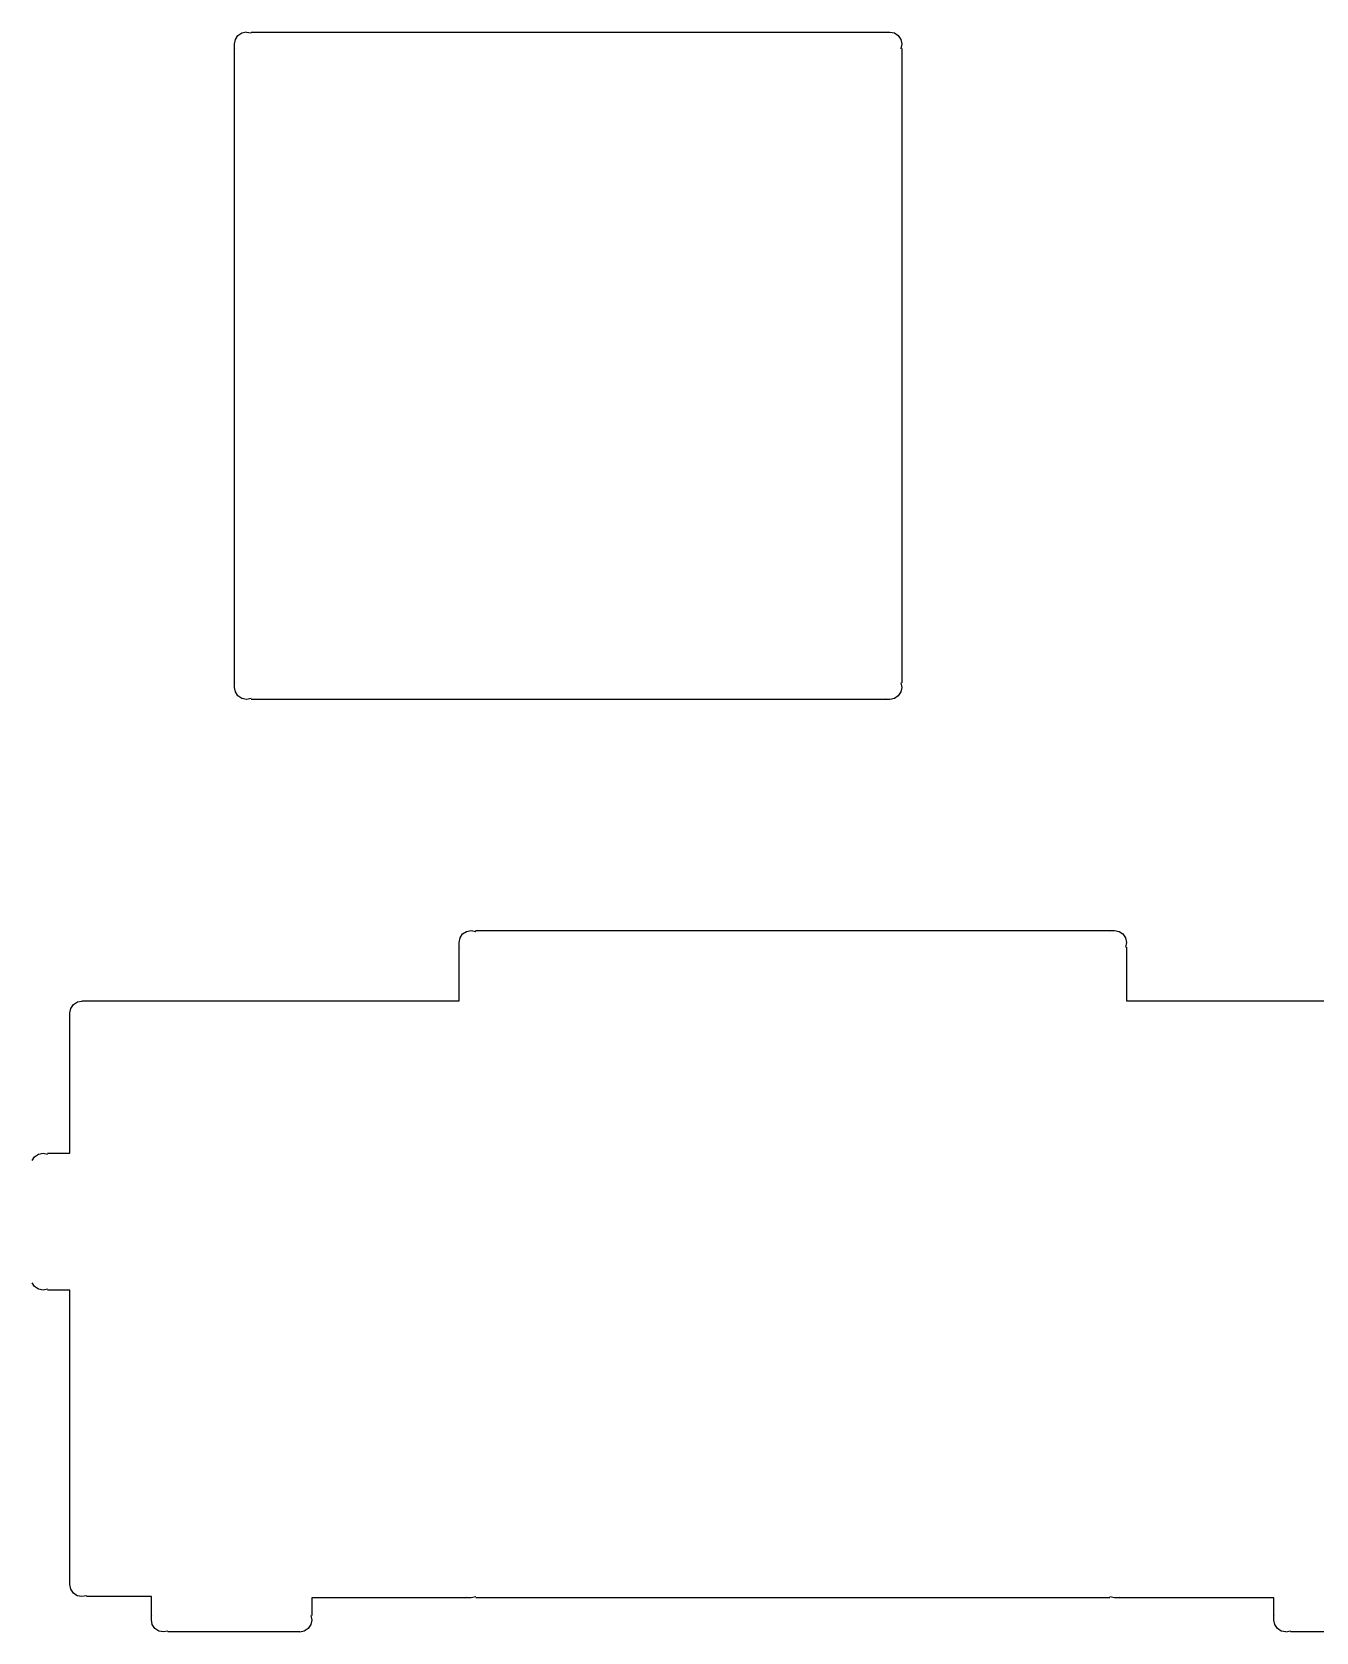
# Model space of a CAD drawing. Extents: x 55 to 248, y -167 to -34.
# Drawn here: x 110.08 to 137.3, y -139.56 to -105.64 of the extents above; entities that cross this region are included whole.
import ezdxf

# ---------------------------------------------------------------- set-up
doc = ezdxf.new("R2010")
doc.units = 0
doc.layers.add('Part__Feature1502', color=7, linetype='CONTINUOUS')

msp = doc.modelspace()

# ---------------------------------------------------------------- linework, layer by layer
at = {"layer": 'Part__Feature1502'}
for p, q in [((114.369, -105.891), (114.388, -105.794)), ((114.369, -105.891, 1.58), (114.388, -105.794, 1.58)), ((114.369, -105.891, 1.58), (114.388, -105.794, 1.58)), ((114.369, -105.891), (114.388, -105.794)), ((114.388, -105.794), (114.443, -105.712)), ((114.388, -105.794, 1.58), (114.443, -105.712, 1.58)), ((114.388, -105.794, 1.58), (114.443, -105.712, 1.58)), ((114.388, -105.794), (114.443, -105.712)), ((114.388, -105.794), (114.388, -105.794, 1.58)), ((114.388, -105.794), (114.388, -105.794, 1.58)), ((114.443, -105.712), (114.526, -105.657)), ((114.443, -105.712, 1.58), (114.526, -105.657, 1.58)), ((114.443, -105.712, 1.58), (114.526, -105.657, 1.58)), ((114.443, -105.712), (114.526, -105.657)), ((114.443, -105.712), (114.443, -105.712, 1.58)), ((114.443, -105.712), (114.443, -105.712, 1.58)), ((114.526, -105.657), (114.623, -105.637)), ((114.526, -105.657, 1.58), (114.623, -105.637, 1.58)), ((114.526, -105.657, 1.58), (114.623, -105.637, 1.58)), ((114.526, -105.657), (114.623, -105.637)), ((114.526, -105.657), (114.526, -105.657, 1.58)), ((114.526, -105.657), (114.526, -105.657, 1.58)), ((114.623, -105.638), (114.72, -105.657)), ((114.623, -105.638, 1.58), (114.724, -105.658, 1.58)), ((114.623, -105.638), (114.623, -105.638, 1.58)), ((114.623, -105.638), (114.623, -105.638, 1.58)), ((114.623, -105.638, 1.58), (114.724, -105.658, 1.58)), ((114.623, -105.638), (114.72, -105.657)), ((114.72, -105.638), (128.168, -105.638)), ((114.72, -105.638), (128.168, -105.638)), ((114.72, -105.657), (114.72, -105.657, 1.58)), ((114.72, -105.657), (114.72, -105.657, 1.58)), ((114.724, -105.638, 1.58), (128.168, -105.638, 1.58)), ((114.724, -105.638, 1.58), (128.168, -105.638, 1.58)), ((128.168, -105.638), (128.265, -105.638)), ((128.168, -105.638, 1.58), (128.265, -105.638, 1.58)), ((128.168, -105.638), (128.265, -105.638)), ((128.168, -105.638, 1.58), (128.265, -105.638, 1.58)), ((128.168, -105.657), (128.168, -105.657, 1.58)), ((128.168, -105.657), (128.168, -105.657, 1.58)), ((128.265, -105.638), (128.362, -105.657)), ((128.265, -105.638, 1.58), (128.362, -105.657, 1.58)), ((128.265, -105.638), (128.265, -105.638, 1.58)), ((128.265, -105.638), (128.265, -105.638, 1.58)), ((128.265, -105.638, 1.58), (128.362, -105.657, 1.58)), ((128.265, -105.638), (128.362, -105.657)), ((128.362, -105.657), (128.444, -105.712)), ((128.362, -105.657, 1.58), (128.444, -105.712, 1.58)), ((128.362, -105.657), (128.362, -105.657, 1.58)), ((128.362, -105.657), (128.362, -105.657, 1.58)), ((128.362, -105.657, 1.58), (128.444, -105.712, 1.58)), ((128.362, -105.657), (128.444, -105.712)), ((128.444, -105.712), (128.499, -105.794)), ((128.444, -105.712, 1.58), (128.499, -105.794, 1.58)), ((128.444, -105.712), (128.444, -105.712, 1.58)), ((128.444, -105.712), (128.444, -105.712, 1.58)), ((128.444, -105.712, 1.58), (128.499, -105.794, 1.58)), ((128.444, -105.712), (128.499, -105.794)), ((128.499, -105.794), (128.519, -105.891)), ((128.499, -105.794, 1.58), (128.519, -105.891, 1.58)), ((128.499, -105.794), (128.499, -105.794, 1.58)), ((128.499, -105.794), (128.499, -105.794, 1.58)), ((128.499, -105.794, 1.58), (128.519, -105.891, 1.58)), ((128.499, -105.794), (128.519, -105.891)), ((114.369, -105.989), (114.369, -105.891)), ((114.369, -105.989, 1.58), (114.369, -105.891, 1.58)), ((114.369, -105.989), (114.369, -105.891)), ((114.369, -105.989, 1.58), (114.369, -105.891, 1.58)), ((114.369, -105.891), (114.369, -105.891, 1.58)), ((114.369, -105.891), (114.369, -105.891, 1.58)), ((114.369, -119.436), (114.369, -105.989)), ((114.369, -119.432, 1.58), (114.369, -105.989, 1.58)), ((114.369, -119.436), (114.369, -105.989)), ((114.369, -119.432, 1.58), (114.369, -105.989, 1.58)), ((114.388, -105.989), (114.388, -105.989, 1.58)), ((114.388, -105.989), (114.388, -105.989, 1.58)), ((128.519, -105.891), (128.499, -105.989)), ((128.519, -105.891, 1.58), (128.499, -105.993, 1.58)), ((128.519, -105.891, 1.58), (128.499, -105.993, 1.58)), ((128.519, -105.891), (128.499, -105.989)), ((128.499, -105.989), (128.499, -105.989, 1.58)), ((128.499, -105.989), (128.499, -105.989, 1.58)), ((128.519, -105.891), (128.519, -105.891, 1.58)), ((128.519, -105.891), (128.519, -105.891, 1.58)), ((128.519, -105.989), (128.519, -119.436)), ((128.519, -105.989), (128.519, -119.436)), ((128.519, -105.993, 1.58), (128.519, -119.436, 1.58)), ((128.519, -105.993, 1.58), (128.519, -119.436, 1.58)), ((114.369, -119.534, 1.58), (114.369, -119.432, 1.58)), ((114.369, -119.534, 1.58), (114.369, -119.432, 1.58)), ((114.369, -119.534), (114.369, -119.436)), ((114.369, -119.534), (114.369, -119.436)), ((114.388, -119.631), (114.369, -119.534)), ((114.388, -119.631, 1.58), (114.369, -119.534, 1.58)), ((114.388, -119.631, 1.58), (114.369, -119.534, 1.58)), ((114.369, -119.534), (114.369, -119.534, 1.58)), ((114.388, -119.631), (114.369, -119.534)), ((114.369, -119.534), (114.369, -119.534, 1.58)), ((114.388, -119.436), (114.388, -119.436, 1.58)), ((114.388, -119.436), (114.388, -119.436, 1.58)), ((114.443, -119.713), (114.388, -119.631)), ((114.443, -119.713, 1.58), (114.388, -119.631, 1.58)), ((114.443, -119.713, 1.58), (114.388, -119.631, 1.58)), ((114.388, -119.631), (114.388, -119.631, 1.58)), ((114.443, -119.713), (114.388, -119.631)), ((114.388, -119.631), (114.388, -119.631, 1.58)), ((114.526, -119.768), (114.443, -119.713)), ((114.526, -119.768, 1.58), (114.443, -119.713, 1.58)), ((114.526, -119.768, 1.58), (114.443, -119.713, 1.58)), ((114.443, -119.713), (114.443, -119.713, 1.58)), ((114.526, -119.768), (114.443, -119.713)), ((114.443, -119.713), (114.443, -119.713, 1.58)), ((128.444, -119.713), (128.362, -119.768)), ((128.444, -119.713, 1.58), (128.362, -119.768, 1.58)), ((128.444, -119.713, 1.58), (128.362, -119.768, 1.58)), ((128.444, -119.713), (128.362, -119.768)), ((128.499, -119.631), (128.444, -119.713)), ((128.499, -119.631, 1.58), (128.444, -119.713, 1.58)), ((128.499, -119.631, 1.58), (128.444, -119.713, 1.58)), ((128.499, -119.631), (128.444, -119.713)), ((128.444, -119.713), (128.444, -119.713, 1.58)), ((128.444, -119.713), (128.444, -119.713, 1.58)), ((128.499, -119.436), (128.519, -119.534)), ((128.499, -119.436, 1.58), (128.519, -119.534, 1.58)), ((128.499, -119.436), (128.499, -119.436, 1.58)), ((128.499, -119.436), (128.499, -119.436, 1.58)), ((128.499, -119.436, 1.58), (128.519, -119.534, 1.58)), ((128.499, -119.436), (128.519, -119.534)), ((128.519, -119.534), (128.499, -119.631)), ((128.519, -119.534, 1.58), (128.499, -119.631, 1.58)), ((128.519, -119.534, 1.58), (128.499, -119.631, 1.58)), ((128.519, -119.534), (128.499, -119.631)), ((128.499, -119.631), (128.499, -119.631, 1.58)), ((128.499, -119.631), (128.499, -119.631, 1.58)), ((128.519, -119.534), (128.519, -119.534, 1.58)), ((128.519, -119.534), (128.519, -119.534, 1.58)), ((114.623, -119.787), (114.526, -119.768)), ((114.623, -119.787, 1.58), (114.526, -119.768, 1.58)), ((114.623, -119.787, 1.58), (114.526, -119.768, 1.58)), ((114.526, -119.768), (114.526, -119.768, 1.58)), ((114.623, -119.787), (114.526, -119.768)), ((114.526, -119.768), (114.526, -119.768, 1.58)), ((114.72, -119.768), (114.623, -119.788)), ((114.72, -119.768, 1.58), (114.623, -119.788, 1.58)), ((114.72, -119.768, 1.58), (114.623, -119.788, 1.58)), ((114.72, -119.768), (114.623, -119.788)), ((114.623, -119.787), (114.623, -119.787, 1.58)), ((114.623, -119.787), (114.623, -119.787, 1.58)), ((114.72, -119.768), (114.72, -119.768, 1.58)), ((114.72, -119.768), (114.72, -119.768, 1.58)), ((128.168, -119.787), (114.72, -119.787)), ((128.163, -119.787, 1.58), (114.72, -119.787, 1.58)), ((128.168, -119.787), (114.72, -119.787)), ((128.163, -119.787, 1.58), (114.72, -119.787, 1.58)), ((128.265, -119.787, 1.58), (128.163, -119.787, 1.58)), ((128.265, -119.787, 1.58), (128.163, -119.787, 1.58)), ((128.168, -119.768), (128.168, -119.768, 1.58)), ((128.168, -119.768), (128.168, -119.768, 1.58)), ((128.265, -119.787), (128.168, -119.787)), ((128.265, -119.787), (128.168, -119.787)), ((128.362, -119.768), (128.265, -119.788)), ((128.362, -119.768, 1.58), (128.265, -119.788, 1.58)), ((128.362, -119.768, 1.58), (128.265, -119.788, 1.58)), ((128.362, -119.768), (128.265, -119.788)), ((128.265, -119.787), (128.265, -119.787, 1.58)), ((128.265, -119.787), (128.265, -119.787, 1.58)), ((128.362, -119.768), (128.362, -119.768, 1.58)), ((128.362, -119.768), (128.362, -119.768, 1.58)), ((119.131, -124.942), (119.151, -124.844)), ((119.131, -124.942, 1.58), (119.151, -124.844, 1.58)), ((119.131, -124.942, 1.58), (119.151, -124.844, 1.58)), ((119.131, -124.942), (119.151, -124.844)), ((119.151, -124.844), (119.206, -124.762)), ((119.151, -124.844, 1.58), (119.206, -124.762, 1.58)), ((119.151, -124.844, 1.58), (119.206, -124.762, 1.58)), ((119.151, -124.844), (119.206, -124.762)), ((119.151, -124.844), (119.151, -124.844, 1.58)), ((119.151, -124.844), (119.151, -124.844, 1.58)), ((119.206, -124.762), (119.288, -124.707)), ((119.206, -124.762, 1.58), (119.288, -124.707, 1.58)), ((119.206, -124.762, 1.58), (119.288, -124.707, 1.58)), ((119.206, -124.762), (119.288, -124.707)), ((119.206, -124.762), (119.206, -124.762, 1.58)), ((119.206, -124.762), (119.206, -124.762, 1.58)), ((119.288, -124.707), (119.385, -124.687)), ((119.288, -124.707, 1.58), (119.385, -124.687, 1.58)), ((119.288, -124.707, 1.58), (119.385, -124.687, 1.58)), ((119.288, -124.707), (119.385, -124.687)), ((119.288, -124.707), (119.288, -124.707, 1.58)), ((119.288, -124.707), (119.288, -124.707, 1.58)), ((119.385, -124.688), (119.482, -124.707)), ((119.385, -124.688, 1.58), (119.487, -124.708, 1.58)), ((119.385, -124.688), (119.385, -124.688, 1.58)), ((119.385, -124.688), (119.385, -124.688, 1.58)), ((119.385, -124.688, 1.58), (119.487, -124.708, 1.58)), ((119.385, -124.688), (119.482, -124.707)), ((119.482, -124.688), (132.93, -124.688)), ((119.482, -124.688), (132.93, -124.688)), ((119.482, -124.707), (119.482, -124.707, 1.58)), ((119.482, -124.707), (119.482, -124.707, 1.58)), ((119.487, -124.688, 1.58), (132.93, -124.688, 1.58)), ((119.487, -124.688, 1.58), (132.93, -124.688, 1.58)), ((132.93, -124.688), (133.027, -124.688)), ((132.93, -124.688, 1.58), (133.027, -124.688, 1.58)), ((132.93, -124.688), (133.027, -124.688)), ((132.93, -124.688, 1.58), (133.027, -124.688, 1.58)), ((132.93, -124.707), (132.93, -124.707, 1.58)), ((132.93, -124.707), (132.93, -124.707, 1.58)), ((133.027, -124.688), (133.124, -124.707)), ((133.027, -124.688, 1.58), (133.124, -124.707, 1.58)), ((133.027, -124.688), (133.027, -124.688, 1.58)), ((133.027, -124.688), (133.027, -124.688, 1.58)), ((133.027, -124.688, 1.58), (133.124, -124.707, 1.58)), ((133.027, -124.688), (133.124, -124.707)), ((133.124, -124.707), (133.207, -124.762)), ((133.124, -124.707, 1.58), (133.207, -124.762, 1.58)), ((133.124, -124.707), (133.124, -124.707, 1.58)), ((133.124, -124.707), (133.124, -124.707, 1.58)), ((133.124, -124.707, 1.58), (133.207, -124.762, 1.58)), ((133.124, -124.707), (133.207, -124.762)), ((133.207, -124.762), (133.262, -124.844)), ((133.207, -124.762, 1.58), (133.262, -124.844, 1.58)), ((133.207, -124.762), (133.207, -124.762, 1.58)), ((133.207, -124.762), (133.207, -124.762, 1.58)), ((133.207, -124.762, 1.58), (133.262, -124.844, 1.58)), ((133.207, -124.762), (133.262, -124.844)), ((133.262, -124.844), (133.281, -124.942)), ((133.262, -124.844, 1.58), (133.281, -124.942, 1.58)), ((133.262, -124.844), (133.262, -124.844, 1.58)), ((133.262, -124.844), (133.262, -124.844, 1.58)), ((133.262, -124.844, 1.58), (133.281, -124.942, 1.58)), ((133.262, -124.844), (133.281, -124.942)), ((119.131, -125.039), (119.131, -124.942)), ((119.131, -125.039, 1.58), (119.131, -124.942, 1.58)), ((119.131, -125.039), (119.131, -124.942)), ((119.131, -125.039, 1.58), (119.131, -124.942, 1.58)), ((119.131, -124.942), (119.131, -124.942, 1.58)), ((119.131, -124.942), (119.131, -124.942, 1.58)), ((119.131, -126.182), (119.131, -125.039)), ((119.131, -126.182, 1.58), (119.131, -125.039, 1.58)), ((119.131, -126.182), (119.131, -125.039)), ((119.131, -126.182, 1.58), (119.131, -125.039, 1.58)), ((119.151, -125.039), (119.151, -125.039, 1.58)), ((119.151, -125.039), (119.151, -125.039, 1.58)), ((133.281, -124.942, 1.58), (133.261, -125.043, 1.58)), ((133.281, -124.942, 1.58), (133.261, -125.043, 1.58)), ((133.281, -124.942), (133.262, -125.039)), ((133.281, -124.942), (133.262, -125.039)), ((133.262, -125.039), (133.262, -125.039, 1.58)), ((133.262, -125.039), (133.262, -125.039, 1.58)), ((133.281, -124.942), (133.281, -124.942, 1.58)), ((133.281, -124.942), (133.281, -124.942, 1.58)), ((133.281, -125.039), (133.281, -126.182)), ((133.281, -125.039), (133.281, -126.182)), ((133.281, -125.043, 1.58), (133.281, -126.182, 1.58)), ((133.281, -125.043, 1.58), (133.281, -126.182, 1.58)), ((111.038, -126.203), (111.135, -126.184)), ((111.038, -126.203, 1.58), (111.135, -126.184, 1.58)), ((111.038, -126.203, 1.58), (111.135, -126.184, 1.58)), ((111.038, -126.203), (111.135, -126.184)), ((111.134, -126.184), (111.134, -126.184, 1.58)), ((111.134, -126.184), (111.134, -126.184, 1.58)), ((111.135, -126.182), (119.131, -126.182)), ((111.135, -126.182, 1.58), (119.131, -126.182, 1.58)), ((111.135, -126.182), (119.131, -126.182)), ((111.135, -126.182, 1.58), (119.131, -126.182, 1.58)), ((119.131, -126.182), (119.131, -126.182, 1.58)), ((119.131, -126.182), (119.131, -126.182, 1.58)), ((133.281, -126.182), (141.278, -126.182)), ((133.281, -126.182, 1.58), (141.278, -126.182, 1.58)), ((133.281, -126.182, 1.58), (133.281, -126.182)), ((133.281, -126.182), (141.278, -126.182)), ((133.281, -126.182, 1.58), (133.281, -126.182)), ((133.281, -126.182, 1.58), (141.278, -126.182, 1.58)), ((110.88, -126.437), (110.899, -126.339)), ((110.88, -126.437, 1.58), (110.899, -126.339, 1.58)), ((110.88, -126.437, 1.58), (110.899, -126.339, 1.58)), ((110.88, -126.437), (110.899, -126.339)), ((110.88, -129.412), (110.88, -126.437)), ((110.88, -129.412, 1.58), (110.88, -126.437, 1.58)), ((110.88, -129.412), (110.88, -126.437)), ((110.88, -129.412, 1.58), (110.88, -126.437, 1.58)), ((110.88, -126.438), (110.88, -126.438, 1.58)), ((110.88, -126.438), (110.88, -126.438, 1.58)), ((110.899, -126.341), (110.899, -126.341, 1.58)), ((110.899, -126.341), (110.899, -126.341, 1.58)), ((110.9, -126.34), (110.955, -126.257)), ((110.9, -126.34, 1.58), (110.955, -126.257, 1.58)), ((110.9, -126.34, 1.58), (110.955, -126.257, 1.58)), ((110.9, -126.34), (110.955, -126.257)), ((110.954, -126.258), (110.954, -126.258, 1.58)), ((110.954, -126.258), (110.954, -126.258, 1.58)), ((110.955, -126.258), (111.038, -126.203)), ((110.955, -126.258, 1.58), (111.038, -126.203, 1.58)), ((110.955, -126.258, 1.58), (111.038, -126.203, 1.58)), ((110.955, -126.258), (111.038, -126.203)), ((111.036, -126.203), (111.036, -126.203, 1.58)), ((111.036, -126.203), (111.036, -126.203, 1.58)), ((110.076, -129.568), (110.131, -129.486)), ((110.076, -129.568, 1.58), (110.131, -129.486, 1.58)), ((110.076, -129.568, 1.58), (110.131, -129.486, 1.58)), ((110.076, -129.568), (110.131, -129.486)), ((110.13, -129.486), (110.13, -129.486, 1.58)), ((110.13, -129.486), (110.13, -129.486, 1.58)), ((110.131, -129.486), (110.213, -129.431)), ((110.131, -129.486, 1.58), (110.213, -129.431, 1.58)), ((110.131, -129.486, 1.58), (110.213, -129.431, 1.58)), ((110.131, -129.486), (110.213, -129.431)), ((110.213, -129.431), (110.213, -129.431, 1.58)), ((110.213, -129.431), (110.213, -129.431, 1.58)), ((110.214, -129.431), (110.311, -129.412)), ((110.214, -129.431, 1.58), (110.311, -129.412, 1.58)), ((110.214, -129.431, 1.58), (110.311, -129.412, 1.58)), ((110.214, -129.431), (110.311, -129.412)), ((110.31, -129.412), (110.31, -129.412, 1.58)), ((110.31, -129.412), (110.31, -129.412, 1.58)), ((110.311, -129.412), (110.407, -129.431)), ((110.311, -129.412, 1.58), (110.407, -129.431, 1.58)), ((110.311, -129.412, 1.58), (110.407, -129.431, 1.58)), ((110.311, -129.412), (110.407, -129.431)), ((110.407, -129.412), (110.88, -129.412)), ((110.407, -129.412, 1.58), (110.88, -129.412, 1.58)), ((110.407, -129.412), (110.88, -129.412)), ((110.407, -129.412, 1.58), (110.88, -129.412, 1.58)), ((110.407, -129.431), (110.407, -129.431, 1.58)), ((110.407, -129.431), (110.407, -129.431, 1.58)), ((110.88, -129.412), (110.88, -129.412, 1.58)), ((110.88, -129.412), (110.88, -129.412, 1.58)), ((110.131, -132.238), (110.076, -132.156)), ((110.131, -132.238, 1.58), (110.076, -132.156, 1.58)), ((110.131, -132.238, 1.58), (110.076, -132.156, 1.58)), ((110.131, -132.238), (110.076, -132.156)), ((110.13, -132.238), (110.13, -132.238, 1.58)), ((110.13, -132.238), (110.13, -132.238, 1.58)), ((110.213, -132.293), (110.131, -132.238)), ((110.213, -132.293, 1.58), (110.131, -132.238, 1.58)), ((110.213, -132.293, 1.58), (110.131, -132.238, 1.58)), ((110.213, -132.293), (110.131, -132.238)), ((110.213, -132.293), (110.213, -132.293, 1.58)), ((110.213, -132.293), (110.213, -132.293, 1.58)), ((110.311, -132.312), (110.214, -132.293)), ((110.311, -132.312, 1.58), (110.214, -132.293, 1.58)), ((110.311, -132.312, 1.58), (110.214, -132.293, 1.58)), ((110.311, -132.312), (110.214, -132.293)), ((110.407, -132.293), (110.311, -132.312)), ((110.407, -132.293, 1.58), (110.311, -132.312, 1.58)), ((110.407, -132.293, 1.58), (110.311, -132.312, 1.58)), ((110.407, -132.293), (110.311, -132.312)), ((110.407, -132.293), (110.407, -132.293, 1.58)), ((110.407, -132.293), (110.407, -132.293, 1.58)), ((110.31, -132.312), (110.31, -132.312, 1.58)), ((110.31, -132.312), (110.31, -132.312, 1.58)), ((110.88, -132.312), (110.407, -132.312)), ((110.88, -132.312, 1.58), (110.407, -132.312, 1.58)), ((110.88, -132.312), (110.407, -132.312)), ((110.88, -132.312, 1.58), (110.407, -132.312, 1.58)), ((110.88, -138.558), (110.88, -132.312)), ((110.88, -138.558, 1.58), (110.88, -132.312, 1.58)), ((110.88, -138.558), (110.88, -132.312)), ((110.88, -138.558, 1.58), (110.88, -132.312, 1.58)), ((110.88, -132.312, 1.58), (110.88, -132.312)), ((110.88, -132.312, 1.58), (110.88, -132.312)), ((110.899, -138.655), (110.88, -138.558)), ((110.899, -138.655, 1.58), (110.88, -138.558, 1.58)), ((110.899, -138.655, 1.58), (110.88, -138.558, 1.58)), ((110.88, -138.558), (110.88, -138.558, 1.58)), ((110.899, -138.655), (110.88, -138.558)), ((110.88, -138.558), (110.88, -138.558, 1.58)), ((110.954, -138.738), (110.899, -138.655)), ((110.954, -138.738, 1.58), (110.899, -138.655, 1.58)), ((110.954, -138.738, 1.58), (110.899, -138.655, 1.58)), ((110.899, -138.655), (110.899, -138.655, 1.58)), ((110.954, -138.738), (110.899, -138.655)), ((110.899, -138.655), (110.899, -138.655, 1.58)), ((111.037, -138.793), (110.954, -138.738)), ((111.037, -138.793, 1.58), (110.954, -138.738, 1.58)), ((111.037, -138.793, 1.58), (110.954, -138.738, 1.58)), ((110.954, -138.738), (110.954, -138.738, 1.58)), ((111.037, -138.793), (110.954, -138.738)), ((110.954, -138.738), (110.954, -138.738, 1.58)), ((111.036, -138.793), (111.036, -138.793, 1.58)), ((111.036, -138.793), (111.036, -138.793, 1.58)), ((111.134, -138.812), (111.037, -138.793)), ((111.134, -138.812, 1.58), (111.037, -138.793, 1.58)), ((111.134, -138.812, 1.58), (111.037, -138.793, 1.58)), ((111.134, -138.812), (111.037, -138.793)), ((111.231, -138.793), (111.134, -138.812)), ((111.231, -138.793, 1.58), (111.134, -138.812, 1.58)), ((111.231, -138.793, 1.58), (111.134, -138.812, 1.58)), ((111.231, -138.793), (111.134, -138.812)), ((111.134, -138.812), (111.134, -138.812, 1.58)), ((111.134, -138.812), (111.134, -138.812, 1.58)), ((111.231, -138.793), (111.231, -138.793, 1.58)), ((111.231, -138.793), (111.231, -138.793, 1.58)), ((112.607, -138.812), (111.231, -138.812)), ((112.607, -138.812, 1.58), (111.231, -138.812, 1.58)), ((112.607, -138.812), (111.231, -138.812)), ((112.607, -138.812, 1.58), (111.231, -138.812, 1.58)), ((112.607, -139.21), (112.607, -138.812)), ((112.607, -139.21, 1.58), (112.607, -138.812, 1.58)), ((112.607, -139.21), (112.607, -138.812)), ((112.607, -139.21, 1.58), (112.607, -138.812, 1.58)), ((112.607, -138.812, 1.58), (112.607, -138.812)), ((112.607, -138.812, 1.58), (112.607, -138.812)), ((116.006, -138.838), (116.006, -139.21)), ((119.288, -138.838), (116.006, -138.838)), ((116.006, -138.838, 1.58), (116.006, -139.21, 1.58)), ((119.288, -138.838, 1.58), (116.006, -138.838, 1.58)), ((119.288, -138.838), (116.006, -138.838)), ((119.288, -138.838, 1.58), (116.006, -138.838, 1.58)), ((116.006, -138.838, 1.58), (116.006, -138.838)), ((116.006, -138.838), (116.006, -139.21)), ((116.006, -138.838, 1.58), (116.006, -138.838)), ((116.006, -138.838, 1.58), (116.006, -139.21, 1.58)), ((119.288, -138.818), (119.288, -138.818, 1.58)), ((119.288, -138.818), (119.288, -138.818, 1.58)), ((119.385, -138.838), (119.288, -138.838)), ((119.385, -138.838, 1.58), (119.288, -138.838, 1.58)), ((119.385, -138.838), (119.288, -138.838)), ((119.385, -138.838, 1.58), (119.288, -138.838, 1.58)), ((119.483, -138.818), (119.385, -138.838)), ((119.483, -138.818, 1.58), (119.385, -138.838, 1.58)), ((119.483, -138.818, 1.58), (119.385, -138.838, 1.58)), ((119.483, -138.818), (119.385, -138.838)), ((119.386, -138.838), (119.386, -138.838, 1.58)), ((119.386, -138.838), (119.386, -138.838, 1.58)), ((119.483, -138.818), (119.483, -138.818, 1.58)), ((119.483, -138.818), (119.483, -138.818, 1.58)), ((132.93, -138.838), (119.483, -138.838)), ((132.93, -138.838, 1.58), (119.483, -138.838, 1.58)), ((132.93, -138.838), (119.483, -138.838)), ((132.93, -138.838, 1.58), (119.483, -138.838, 1.58)), ((133.027, -138.838), (132.93, -138.818)), ((133.027, -138.838, 1.58), (132.93, -138.818, 1.58)), ((133.027, -138.838, 1.58), (132.93, -138.818, 1.58)), ((132.93, -138.818), (132.93, -138.818, 1.58)), ((133.027, -138.838), (132.93, -138.818)), ((132.93, -138.818), (132.93, -138.818, 1.58)), ((133.124, -138.838), (133.027, -138.838)), ((133.124, -138.838, 1.58), (133.027, -138.838, 1.58)), ((133.124, -138.838), (133.027, -138.838)), ((133.124, -138.838, 1.58), (133.027, -138.838, 1.58)), ((133.027, -138.838), (133.027, -138.838, 1.58)), ((133.027, -138.838), (133.027, -138.838, 1.58)), ((133.124, -138.818), (133.124, -138.818, 1.58)), ((133.124, -138.818), (133.124, -138.818, 1.58)), ((136.407, -138.838), (133.124, -138.838)), ((136.407, -138.838, 1.58), (133.124, -138.838, 1.58)), ((136.407, -138.838), (133.124, -138.838)), ((136.407, -138.838, 1.58), (133.124, -138.838, 1.58)), ((136.407, -139.21), (136.407, -138.838)), ((136.407, -139.206, 1.58), (136.407, -138.838, 1.58)), ((136.407, -139.21), (136.407, -138.838)), ((136.407, -139.206, 1.58), (136.407, -138.838, 1.58)), ((136.407, -138.838, 1.58), (136.407, -138.838)), ((136.407, -138.838, 1.58), (136.407, -138.838)), ((112.607, -139.307), (112.607, -139.21)), ((112.607, -139.307, 1.58), (112.607, -139.21, 1.58)), ((112.607, -139.307), (112.607, -139.21)), ((112.607, -139.307, 1.58), (112.607, -139.21, 1.58)), ((112.626, -139.405), (112.607, -139.307)), ((112.626, -139.405, 1.58), (112.607, -139.307, 1.58)), ((112.626, -139.405, 1.58), (112.607, -139.307, 1.58)), ((112.607, -139.307), (112.607, -139.307, 1.58)), ((112.626, -139.405), (112.607, -139.307)), ((112.607, -139.307), (112.607, -139.307, 1.58)), ((112.626, -139.21), (112.626, -139.21, 1.58)), ((112.626, -139.21), (112.626, -139.21, 1.58)), ((112.681, -139.487), (112.626, -139.405)), ((112.681, -139.487, 1.58), (112.626, -139.405, 1.58)), ((112.681, -139.487, 1.58), (112.626, -139.405, 1.58)), ((112.626, -139.405), (112.626, -139.405, 1.58)), ((112.681, -139.487), (112.626, -139.405)), ((112.626, -139.405), (112.626, -139.405, 1.58)), ((115.986, -139.405), (115.931, -139.487)), ((115.986, -139.405, 1.58), (115.931, -139.487, 1.58)), ((115.986, -139.405, 1.58), (115.931, -139.487, 1.58)), ((115.986, -139.405), (115.931, -139.487)), ((115.986, -139.21), (116.006, -139.308)), ((115.986, -139.21, 1.58), (116.006, -139.308, 1.58)), ((115.986, -139.21), (115.986, -139.21, 1.58)), ((115.986, -139.21), (115.986, -139.21, 1.58)), ((115.986, -139.21, 1.58), (116.006, -139.308, 1.58)), ((115.986, -139.21), (116.006, -139.308)), ((116.006, -139.308), (115.986, -139.405)), ((116.006, -139.308, 1.58), (115.986, -139.405, 1.58)), ((116.006, -139.308, 1.58), (115.986, -139.405, 1.58)), ((116.006, -139.308), (115.986, -139.405)), ((115.986, -139.405), (115.986, -139.405, 1.58)), ((115.986, -139.405), (115.986, -139.405, 1.58)), ((116.006, -139.308), (116.006, -139.308, 1.58)), ((116.006, -139.308), (116.006, -139.308, 1.58)), ((136.407, -139.308, 1.58), (136.407, -139.206, 1.58)), ((136.407, -139.308, 1.58), (136.407, -139.206, 1.58)), ((136.407, -139.308), (136.407, -139.21)), ((136.407, -139.308), (136.407, -139.21)), ((136.426, -139.405), (136.407, -139.308)), ((136.426, -139.405, 1.58), (136.407, -139.308, 1.58)), ((136.426, -139.405, 1.58), (136.407, -139.308, 1.58)), ((136.407, -139.308), (136.407, -139.308, 1.58)), ((136.426, -139.405), (136.407, -139.308)), ((136.407, -139.308), (136.407, -139.308, 1.58)), ((136.426, -139.21), (136.426, -139.21, 1.58)), ((136.426, -139.21), (136.426, -139.21, 1.58)), ((136.481, -139.487), (136.426, -139.405)), ((136.481, -139.487, 1.58), (136.426, -139.405, 1.58)), ((136.481, -139.487, 1.58), (136.426, -139.405, 1.58)), ((136.426, -139.405), (136.426, -139.405, 1.58)), ((136.481, -139.487), (136.426, -139.405)), ((136.426, -139.405), (136.426, -139.405, 1.58)), ((112.764, -139.542), (112.681, -139.487)), ((112.764, -139.542, 1.58), (112.681, -139.487, 1.58)), ((112.764, -139.542, 1.58), (112.681, -139.487, 1.58)), ((112.681, -139.487), (112.681, -139.487, 1.58)), ((112.764, -139.542), (112.681, -139.487)), ((112.681, -139.487), (112.681, -139.487, 1.58)), ((112.861, -139.561), (112.764, -139.542)), ((112.861, -139.561, 1.58), (112.764, -139.542, 1.58)), ((112.861, -139.561, 1.58), (112.764, -139.542, 1.58)), ((112.764, -139.542), (112.764, -139.542, 1.58)), ((112.861, -139.561), (112.764, -139.542)), ((112.764, -139.542), (112.764, -139.542, 1.58)), ((112.958, -139.542), (112.861, -139.561)), ((112.958, -139.542, 1.58), (112.861, -139.561, 1.58)), ((112.958, -139.542, 1.58), (112.861, -139.561, 1.58)), ((112.958, -139.542), (112.861, -139.561)), ((112.861, -139.561), (112.861, -139.561, 1.58)), ((112.861, -139.561), (112.861, -139.561, 1.58)), ((112.958, -139.542), (112.958, -139.542, 1.58)), ((112.958, -139.542), (112.958, -139.542, 1.58)), ((115.655, -139.561), (112.958, -139.561)), ((115.655, -139.561, 1.58), (112.958, -139.561, 1.58)), ((115.655, -139.561), (112.958, -139.561)), ((115.655, -139.561, 1.58), (112.958, -139.561, 1.58)), ((115.655, -139.542), (115.655, -139.542, 1.58)), ((115.655, -139.542), (115.655, -139.542, 1.58)), ((115.752, -139.561), (115.655, -139.561)), ((115.752, -139.561, 1.58), (115.655, -139.561, 1.58)), ((115.752, -139.561), (115.655, -139.561)), ((115.752, -139.561, 1.58), (115.655, -139.561, 1.58)), ((115.849, -139.542), (115.752, -139.562)), ((115.849, -139.542, 1.58), (115.752, -139.562, 1.58)), ((115.849, -139.542, 1.58), (115.752, -139.562, 1.58)), ((115.849, -139.542), (115.752, -139.562)), ((115.752, -139.561), (115.752, -139.561, 1.58)), ((115.752, -139.561), (115.752, -139.561, 1.58)), ((115.931, -139.487), (115.849, -139.542)), ((115.931, -139.487, 1.58), (115.849, -139.542, 1.58)), ((115.931, -139.487, 1.58), (115.849, -139.542, 1.58)), ((115.931, -139.487), (115.849, -139.542)), ((115.849, -139.542), (115.849, -139.542, 1.58)), ((115.849, -139.542), (115.849, -139.542, 1.58)), ((115.931, -139.487), (115.931, -139.487, 1.58)), ((115.931, -139.487), (115.931, -139.487, 1.58)), ((136.564, -139.542), (136.481, -139.487)), ((136.564, -139.542, 1.58), (136.481, -139.487, 1.58)), ((136.564, -139.542, 1.58), (136.481, -139.487, 1.58)), ((136.481, -139.487), (136.481, -139.487, 1.58)), ((136.564, -139.542), (136.481, -139.487)), ((136.481, -139.487), (136.481, -139.487, 1.58)), ((136.661, -139.561), (136.564, -139.542)), ((136.661, -139.561, 1.58), (136.564, -139.542, 1.58)), ((136.661, -139.561, 1.58), (136.564, -139.542, 1.58)), ((136.564, -139.542), (136.564, -139.542, 1.58)), ((136.661, -139.561), (136.564, -139.542)), ((136.564, -139.542), (136.564, -139.542, 1.58)), ((136.758, -139.542), (136.661, -139.562)), ((136.758, -139.542, 1.58), (136.661, -139.562, 1.58)), ((136.758, -139.542, 1.58), (136.661, -139.562, 1.58)), ((136.758, -139.542), (136.661, -139.562)), ((136.661, -139.561), (136.661, -139.561, 1.58)), ((136.661, -139.561), (136.661, -139.561, 1.58)), ((136.758, -139.542), (136.758, -139.542, 1.58)), ((136.758, -139.542), (136.758, -139.542, 1.58)), ((139.455, -139.561), (136.758, -139.561)), ((139.451, -139.561, 1.58), (136.758, -139.561, 1.58)), ((139.455, -139.561), (136.758, -139.561)), ((139.451, -139.561, 1.58), (136.758, -139.561, 1.58))]:
    msp.add_line(p, q, dxfattribs=at)

doc.saveas('drawing.dxf')
